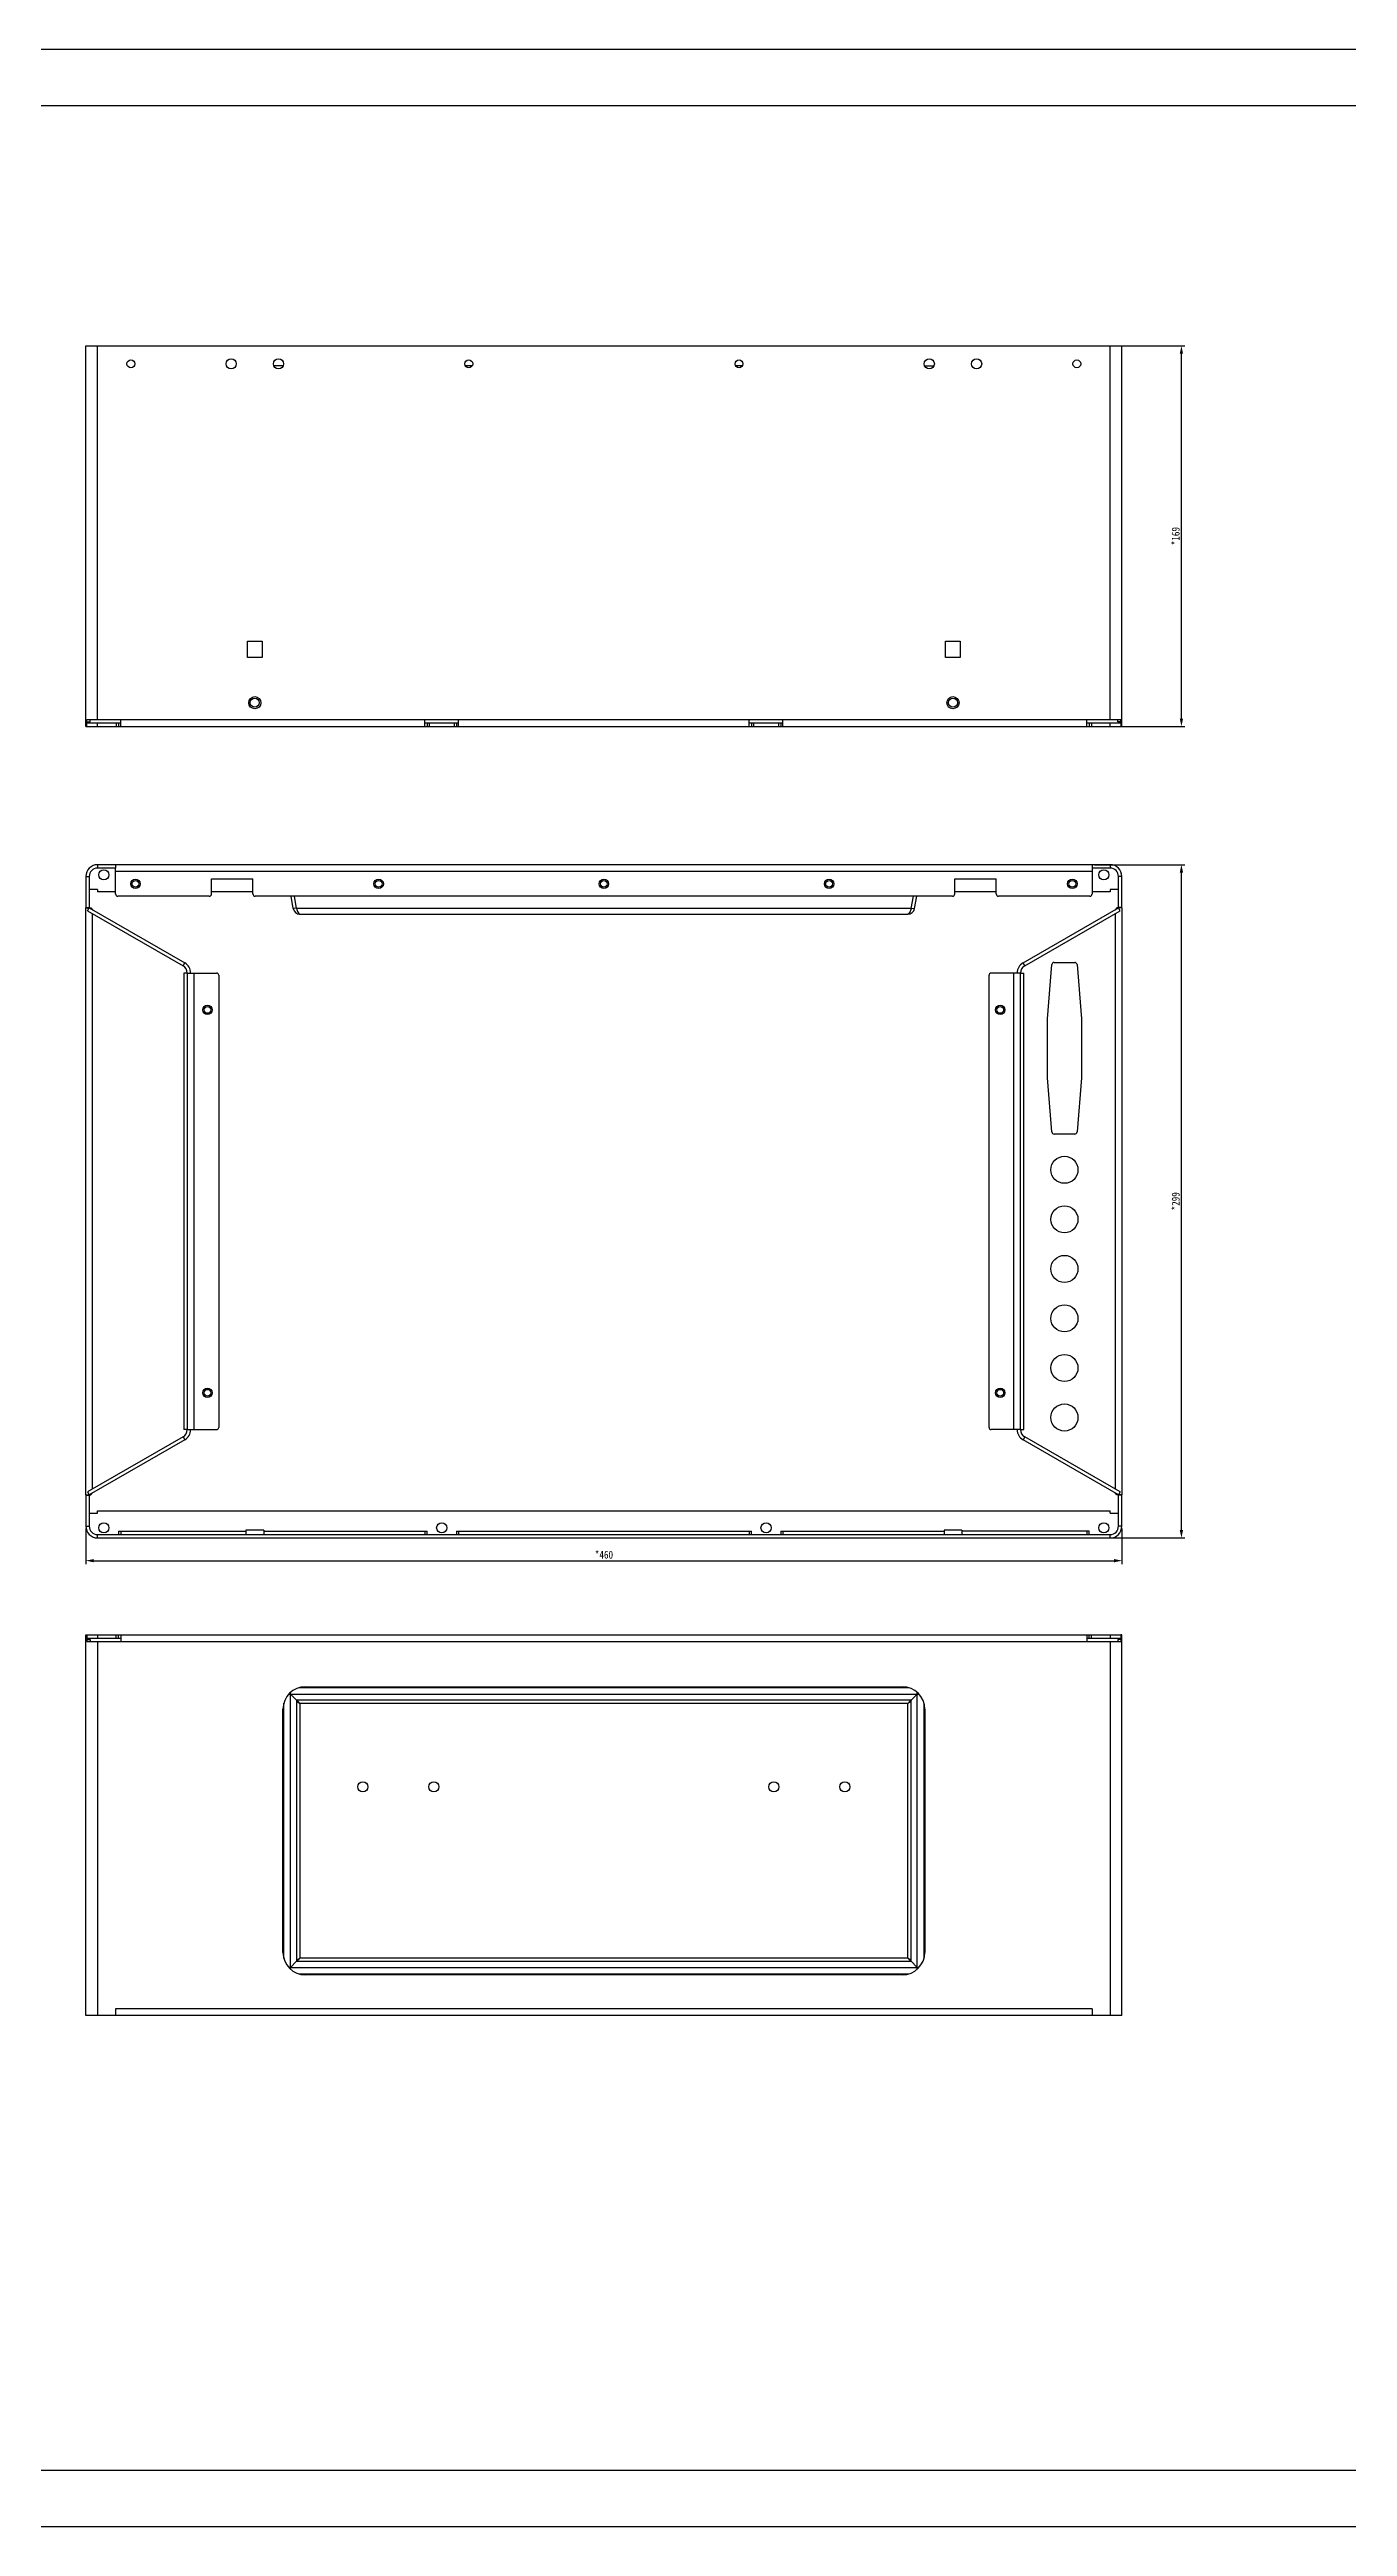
# Model space of a CAD drawing. Header units: millimetres. Extents: x -177 to 18421, y -5017 to 3255.
# Drawn here: x 4091 to 4668, y 1112 to 2212 of the extents above; entities that cross this region are included whole.
import ezdxf

# ---------------------------------------------------------------- set-up
doc = ezdxf.new("R2010")
doc.units = ezdxf.units.MM
doc.header["$LTSCALE"] = 46.255
doc.header["$PDMODE"] = 3
doc.header["$PDSIZE"] = 8
doc.layers.get('0').update_dxf_attribs({"linetype": 'CONTINUOUS'})
doc.layers.get('Defpoints').update_dxf_attribs({"linetype": 'CONTINUOUS'})
doc.layers.add('02___PRT_ALL_AXES', color=7, linetype='CONTINUOUS')
doc.styles.get("Standard").update_dxf_attribs({"font": 'txt', "width": 0.85})
doc.dimstyles.new('DIMSTYLE_1', dxfattribs={"dimtxt": 3.5, "dimasz": 3.5, "dimexe": 1.5, "dimexo": 1, "dimgap": 0.875, "dimtad": 1, "dimdsep": 46, "dimtxsty": 'Standard', "dimblk": '_FILLED', "dimcen": 0.09, "dimadec": 0, "dimazin": 0, "dimtp": 0.01, "dimtm": 0.01, "dimtfac": 1, "dimtofl": 0, "dimtmove": 0, "dimatfit": 3, "dimldrblk": '_FILLED', "dimfxl": 0, "dimtolj": 1, "dimarcsym": 0})

# ---------------------------------------------------------------- blocks, each defined once
blk = doc.blocks.new('_FILLED')
at = {"color": 0, "linetype": 'ByBlock'}
blk.add_solid([(0, 0), (-1, 0.21), (-1, -0.21)], dxfattribs=at)
blk = doc.blocks.new('*D96')
at = {"color": 0, "linetype": 'Continuous', "lineweight": -2, "transparency": 16777216}
for p, q in [((4107.5, 1555.2), (4107.5, 1539.4)), ((4567.5, 1555.2), (4567.5, 1539.4)), ((4111, 1540.9), (4564, 1540.9))]:
    blk.add_line(p, q, dxfattribs=at)
at = {"layer": 'Defpoints', "color": 0, "linetype": 'Continuous', "transparency": 16777216}
for p in [(4107.5, 1556.2), (4567.5, 1556.2), (4567.5, 1540.9)]:
    blk.add_point(p, dxfattribs=at)
at = {"color": 0, "linetype": 'Continuous', "lineweight": -2, "transparency": 16777216, "xscale": 3.5, "yscale": 3.5, "zscale": 3.5, "rotation": 180}
blk.add_blockref('_FILLED', (4107.5, 1540.9), dxfattribs=at)
at = {"color": 0, "linetype": 'Continuous', "lineweight": -2, "transparency": 16777216, "xscale": 3.5, "yscale": 3.5, "zscale": 3.5}
blk.add_blockref('_FILLED', (4567.5, 1540.9), dxfattribs=at)
at = {"color": 0, "linetype": 'Continuous', "transparency": 16777216, "insert": (4337.5, 1545.3), "char_height": 3.5, "width": 17, "attachment_point": 2}
blk.add_mtext('\\A1;*460', dxfattribs=at)
blk = doc.blocks.new('*D97')
at = {"color": 0, "linetype": 'Continuous', "lineweight": -2, "transparency": 16777216}
for p, q in [((4555.3, 1850), (4595.4, 1850)), ((4593.9, 1554.5), (4593.9, 1846.5)), ((4563.3, 1551), (4595.4, 1551))]:
    blk.add_line(p, q, dxfattribs=at)
at = {"layer": 'Defpoints', "color": 0, "linetype": 'Continuous', "transparency": 16777216}
for p in [(4554.3, 1850), (4593.9, 1850), (4562.3, 1551)]:
    blk.add_point(p, dxfattribs=at)
at = {"color": 0, "linetype": 'Continuous', "lineweight": -2, "transparency": 16777216, "xscale": 3.5, "yscale": 3.5, "zscale": 3.5}
for p, rotation in [((4593.9, 1850), 90), ((4593.9, 1551), 270)]:
    blk.add_blockref('_FILLED', p, dxfattribs=dict(at, rotation=rotation))
at = {"color": 0, "linetype": 'Continuous', "transparency": 16777216, "insert": (4589.6, 1700.5), "char_height": 3.5, "width": 17, "attachment_point": 2, "rotation": 90}
blk.add_mtext('\\A1;*299', dxfattribs=at)
blk = doc.blocks.new('*D98')
at = {"color": 0, "linetype": 'Continuous', "lineweight": -2, "transparency": 16777216}
for p, q in [((4563.3, 2080.4), (4595.4, 2080.4)), ((4593.9, 1914.9), (4593.9, 2076.9)), ((4553, 1911.4), (4595.4, 1911.4))]:
    blk.add_line(p, q, dxfattribs=at)
at = {"layer": 'Defpoints', "color": 0, "linetype": 'Continuous', "transparency": 16777216}
for p in [(4562.3, 2080.4), (4593.9, 2080.4), (4552, 1911.4)]:
    blk.add_point(p, dxfattribs=at)
at = {"color": 0, "linetype": 'Continuous', "lineweight": -2, "transparency": 16777216, "xscale": 3.5, "yscale": 3.5, "zscale": 3.5}
for p, rotation in [((4593.9, 2080.4), 90), ((4593.9, 1911.4), 270)]:
    blk.add_blockref('_FILLED', p, dxfattribs=dict(at, rotation=rotation))
at = {"color": 0, "linetype": 'Continuous', "transparency": 16777216, "insert": (4589.6, 1995.9), "char_height": 3.5, "width": 17, "attachment_point": 2, "rotation": 90}
blk.add_mtext('\\A1;*169', dxfattribs=at)

msp = doc.modelspace()

# ---------------------------------------------------------------- linework, layer by layer
at = {"color": 3, "linetype": 'Continuous'}
for p, q in [((4107.466, 1911.423), (4107.466, 2080.423)), ((4107.466, 2080.423), (4567.466, 2080.423)), ((4112.666, 1914.423), (4112.666, 2080.423)), ((4562.266, 1914.423), (4562.266, 2080.423)), ((4567.466, 1911.423), (4567.466, 2080.423)), ((4194.983, 2071.471), (4190.948, 2071.471)), ((4278.918, 2071.508), (4276.013, 2071.508)), ((4398.918, 2071.508), (4396.013, 2071.508)), ((4479.948, 2071.471), (4483.983, 2071.471)), ((4107.954, 1913.423), (4107.954, 1914.423)), ((4107.954, 1914.423), (4566.977, 1914.423)), ((4122.966, 1911.423), (4122.966, 1914.423)), ((4257.966, 1911.423), (4257.966, 1914.423)), ((4272.966, 1911.423), (4272.966, 1914.423)), ((4401.966, 1911.423), (4401.966, 1914.423)), ((4416.966, 1911.423), (4416.966, 1914.423)), ((4551.966, 1911.423), (4551.966, 1914.423)), ((4566.977, 1913.423), (4566.977, 1914.423)), ((4107.466, 1913.423), (4107.954, 1913.423)), ((4107.966, 1911.423), (4566.966, 1911.423)), ((4566.977, 1913.423), (4567.466, 1913.423)), ((4562.266, 1849.986), (4112.666, 1849.986)), ((4120.666, 1836.986), (4120.666, 1848.486)), ((4554.266, 1848.486), (4554.266, 1836.986)), ((4107.466, 1844.786), (4107.466, 1830.952)), ((4554.266, 1846.986), (4120.666, 1846.986)), ((4163.266, 1836.986), (4163.266, 1843.686)), ((4163.266, 1843.686), (4181.666, 1843.686)), ((4181.666, 1836.986), (4181.666, 1843.686)), ((4493.266, 1836.986), (4493.266, 1843.686)), ((4493.266, 1843.686), (4511.666, 1843.686)), ((4511.666, 1836.986), (4511.666, 1843.686)), ((4567.466, 1830.952), (4567.466, 1844.786)), ((4107.466, 1570.12), (4107.466, 1830.852)), ((4107.466, 1830.852), (4108.966, 1830.852)), ((4108.216, 1829.553), (4150.616, 1805.073)), ((4110.466, 1572.718), (4110.466, 1828.254)), ((4162.266, 1835.986), (4121.666, 1835.986)), ((4492.266, 1835.986), (4182.666, 1835.986)), ((4199.528, 1830.465), (4198.555, 1835.986)), ((4201.006, 1830.465), (4200.032, 1835.986)), ((4473.926, 1830.465), (4201.006, 1830.465)), ((4202.483, 1827.986), (4472.448, 1827.986)), ((4473.926, 1830.465), (4474.899, 1835.986)), ((4475.403, 1830.465), (4476.376, 1835.986)), ((4553.266, 1835.986), (4512.666, 1835.986)), ((4524.316, 1805.073), (4566.716, 1829.553)), ((4564.466, 1828.254), (4564.466, 1572.718)), ((4567.466, 1830.852), (4565.966, 1830.852)), ((4567.466, 1830.852), (4567.466, 1570.12)), ((4534.466, 1781.586), (4536.392, 1805.666)), ((4537.389, 1806.586), (4546.542, 1806.586)), ((4547.539, 1805.666), (4549.466, 1781.586)), ((4150.966, 1801.869), (4150.966, 1599.103)), ((4152.466, 1801.869), (4150.966, 1801.869)), ((4152.466, 1801.869), (4152.466, 1599.103)), ((4153.966, 1801.869), (4165.466, 1801.869)), ((4155.466, 1801.869), (4155.466, 1599.103)), ((4166.466, 1800.869), (4166.466, 1600.103)), ((4508.466, 1600.103), (4508.466, 1800.869)), ((4520.966, 1801.869), (4509.466, 1801.869)), ((4519.466, 1599.103), (4519.466, 1801.869)), ((4522.466, 1801.869), (4523.966, 1801.869)), ((4522.466, 1599.103), (4522.466, 1801.869)), ((4523.966, 1599.103), (4523.966, 1801.869)), ((4534.466, 1755.386), (4534.466, 1781.586)), ((4549.466, 1781.586), (4549.466, 1755.386)), ((4536.392, 1731.306), (4534.466, 1755.386)), ((4549.466, 1755.386), (4547.539, 1731.306)), ((4546.542, 1730.386), (4537.389, 1730.386)), ((4150.616, 1595.899), (4108.216, 1571.419)), ((4152.466, 1599.103), (4150.966, 1599.103)), ((4153.966, 1599.103), (4165.466, 1599.103)), ((4520.966, 1599.103), (4509.466, 1599.103)), ((4522.466, 1599.103), (4523.966, 1599.103)), ((4566.716, 1571.419), (4524.316, 1595.899)), ((4107.466, 1570.12), (4108.966, 1570.12)), ((4107.466, 1570.02), (4107.466, 1556.186)), ((4567.466, 1570.12), (4565.966, 1570.12)), ((4567.466, 1556.186), (4567.466, 1570.02)), ((4112.666, 1550.986), (4562.266, 1550.986)), ((4107.466, 1338.939), (4107.466, 1507.939)), ((4107.966, 1507.939), (4566.966, 1507.939)), ((4122.966, 1507.939), (4122.966, 1504.939)), ((4551.966, 1507.939), (4551.966, 1504.939)), ((4567.466, 1338.939), (4567.466, 1507.939)), ((4107.954, 1505.939), (4107.466, 1505.939)), ((4107.954, 1505.939), (4107.954, 1504.939)), ((4107.954, 1504.939), (4566.977, 1504.939)), ((4112.666, 1504.939), (4112.666, 1338.939)), ((4562.266, 1504.939), (4562.266, 1338.939)), ((4567.466, 1505.939), (4566.977, 1505.939)), ((4566.977, 1505.939), (4566.977, 1504.939)), ((4194.966, 1366.939), (4194.966, 1474.939)), ((4204.966, 1484.939), (4469.966, 1484.939)), ((4479.966, 1474.939), (4479.966, 1366.939)), ((4469.966, 1356.939), (4204.966, 1356.939)), ((4567.466, 1338.939), (4107.466, 1338.939)), ((4120.666, 1341.939), (4120.666, 1338.939)), ((4554.266, 1341.939), (4120.666, 1341.939)), ((4554.266, 1341.939), (4554.266, 1338.939))]:
    msp.add_line(p, q, dxfattribs=at)
at = {"color": 7, "linetype": 'Continuous'}
for p, q in [((4109.313, 1913.423), (4109.313, 1914.423)), ((4565.618, 1913.423), (4565.618, 1914.423)), ((4107.466, 1911.423), (4107.966, 1911.423)), ((4107.954, 1913.423), (4109.313, 1913.423)), ((4107.966, 1911.423), (4107.966, 1912.923)), ((4107.966, 1912.923), (4122.966, 1912.923)), ((4108.966, 1913.423), (4108.966, 1912.923)), ((4112.666, 1911.423), (4112.666, 1912.923)), ((4120.966, 1912.923), (4120.966, 1911.423)), ((4121.966, 1912.923), (4121.966, 1911.423)), ((4257.966, 1912.923), (4272.966, 1912.923)), ((4258.966, 1912.923), (4258.966, 1911.423)), ((4259.966, 1912.923), (4259.966, 1911.423)), ((4270.966, 1912.923), (4270.966, 1911.423)), ((4271.966, 1912.923), (4271.966, 1911.423)), ((4401.966, 1912.923), (4416.966, 1912.923)), ((4402.966, 1912.923), (4402.966, 1911.423)), ((4403.966, 1912.923), (4403.966, 1911.423)), ((4414.966, 1912.923), (4414.966, 1911.423)), ((4415.966, 1912.923), (4415.966, 1911.423)), ((4551.966, 1912.923), (4566.966, 1912.923)), ((4552.966, 1912.923), (4552.966, 1911.423)), ((4553.966, 1912.923), (4553.966, 1911.423)), ((4562.266, 1911.423), (4562.266, 1912.923)), ((4566.977, 1913.423), (4565.618, 1913.423)), ((4565.966, 1913.423), (4565.966, 1912.923)), ((4566.966, 1912.923), (4566.966, 1911.423)), ((4567.466, 1911.423), (4566.966, 1911.423)), ((4112.666, 1849.986), (4112.666, 1848.486)), ((4120.666, 1848.486), (4112.666, 1848.486)), ((4120.666, 1849.986), (4120.666, 1848.486)), ((4554.266, 1849.986), (4554.266, 1848.486)), ((4562.266, 1848.486), (4554.266, 1848.486)), ((4562.266, 1849.986), (4562.266, 1848.486)), ((4107.466, 1844.786), (4108.966, 1844.786)), ((4108.966, 1844.786), (4108.966, 1830.952)), ((4112.666, 1838.986), (4108.966, 1838.986)), ((4112.666, 1838.986), (4112.666, 1837.986)), ((4120.666, 1837.986), (4112.666, 1837.986)), ((4181.666, 1837.986), (4163.266, 1837.986)), ((4511.666, 1837.986), (4493.266, 1837.986)), ((4562.266, 1837.986), (4554.266, 1837.986)), ((4565.966, 1838.986), (4562.266, 1838.986)), ((4562.266, 1838.986), (4562.266, 1837.986)), ((4567.466, 1844.786), (4565.966, 1844.786)), ((4565.966, 1830.952), (4565.966, 1844.786)), ((4107.466, 1830.952), (4108.966, 1830.952)), ((4108.216, 1829.553), (4108.966, 1830.852)), ((4108.966, 1830.852), (4151.366, 1806.372)), ((4108.966, 1830.852), (4109.716, 1830.852)), ((4109.716, 1830.852), (4110.466, 1829.986)), ((4201.006, 1830.725), (4199.528, 1830.465)), ((4473.926, 1830.725), (4475.403, 1830.465)), ((4523.566, 1806.372), (4565.966, 1830.852)), ((4565.216, 1830.852), (4564.466, 1829.986)), ((4565.966, 1830.852), (4565.216, 1830.852)), ((4567.466, 1830.952), (4565.966, 1830.952)), ((4566.716, 1829.553), (4565.966, 1830.852)), ((4150.616, 1805.073), (4151.366, 1806.372)), ((4524.316, 1805.073), (4523.566, 1806.372)), ((4152.466, 1801.869), (4153.966, 1801.869)), ((4522.466, 1801.869), (4520.966, 1801.869)), ((4150.616, 1595.899), (4151.366, 1594.6)), ((4152.466, 1599.103), (4153.966, 1599.103)), ((4522.466, 1599.103), (4520.966, 1599.103)), ((4524.316, 1595.899), (4523.566, 1594.6)), ((4151.366, 1594.6), (4108.966, 1570.12)), ((4565.966, 1570.12), (4523.566, 1594.6)), ((4107.466, 1570.02), (4108.966, 1570.02)), ((4108.216, 1571.419), (4108.966, 1570.12)), ((4108.966, 1570.12), (4109.716, 1570.12)), ((4108.966, 1570.02), (4108.966, 1556.186)), ((4109.716, 1570.12), (4110.466, 1570.986)), ((4112.666, 1561.986), (4112.666, 1562.986)), ((4112.666, 1562.986), (4562.266, 1562.986)), ((4562.266, 1561.986), (4562.266, 1562.986)), ((4565.216, 1570.12), (4564.466, 1570.986)), ((4565.966, 1570.12), (4565.216, 1570.12)), ((4566.716, 1571.419), (4565.966, 1570.12)), ((4567.466, 1570.02), (4565.966, 1570.02)), ((4565.966, 1556.186), (4565.966, 1570.02)), ((4107.466, 1556.186), (4108.966, 1556.186)), ((4108.966, 1561.986), (4112.666, 1561.986)), ((4112.666, 1550.986), (4112.666, 1552.486)), ((4112.666, 1552.486), (4562.266, 1552.486)), ((4121.966, 1553.986), (4121.966, 1552.486)), ((4121.966, 1553.986), (4178.491, 1553.986)), ((4122.966, 1553.986), (4122.966, 1552.486)), ((4186.441, 1553.986), (4258.966, 1553.986)), ((4257.966, 1553.986), (4257.966, 1552.486)), ((4258.966, 1552.486), (4258.966, 1553.986)), ((4271.966, 1553.986), (4402.966, 1553.986)), ((4271.966, 1553.986), (4271.966, 1552.486)), ((4272.966, 1553.986), (4272.966, 1552.486)), ((4401.966, 1553.986), (4401.966, 1552.486)), ((4402.966, 1552.486), (4402.966, 1553.986)), ((4415.966, 1553.986), (4488.491, 1553.986)), ((4415.966, 1553.986), (4415.966, 1552.486)), ((4416.966, 1553.986), (4416.966, 1552.486)), ((4552.966, 1553.986), (4496.441, 1553.986)), ((4551.966, 1553.986), (4551.966, 1552.486)), ((4552.966, 1552.486), (4552.966, 1553.986)), ((4562.266, 1561.986), (4565.966, 1561.986)), ((4562.266, 1550.986), (4562.266, 1552.486)), ((4567.466, 1556.186), (4565.966, 1556.186)), ((4107.466, 1507.939), (4107.966, 1507.939)), ((4107.966, 1507.939), (4107.966, 1506.439)), ((4112.666, 1507.939), (4112.666, 1506.439)), ((4120.966, 1506.439), (4120.966, 1507.939)), ((4121.966, 1506.439), (4121.966, 1507.939)), ((4552.966, 1506.439), (4552.966, 1507.939)), ((4553.966, 1506.439), (4553.966, 1507.939)), ((4562.266, 1507.939), (4562.266, 1506.439)), ((4567.466, 1507.939), (4566.966, 1507.939)), ((4566.966, 1507.939), (4566.966, 1506.439)), ((4107.954, 1505.939), (4109.313, 1505.939)), ((4107.966, 1506.439), (4122.966, 1506.439)), ((4108.966, 1505.939), (4108.966, 1506.439)), ((4109.313, 1505.939), (4109.313, 1504.939)), ((4551.966, 1506.439), (4566.966, 1506.439)), ((4566.977, 1505.939), (4565.618, 1505.939)), ((4565.618, 1505.939), (4565.618, 1504.939)), ((4565.966, 1505.939), (4565.966, 1506.439)), ((4195.364, 1364.213), (4195.364, 1477.666)), ((4197.57, 1481.587), (4477.362, 1481.587)), ((4197.881, 1481.587), (4197.881, 1481.993)), ((4198.318, 1359.543), (4198.318, 1482.335)), ((4201.006, 1478.899), (4198.318, 1481.587)), ((4201.006, 1478.899), (4201.006, 1362.979)), ((4473.926, 1478.899), (4201.006, 1478.899)), ((4202.239, 1484.541), (4472.692, 1484.541)), ((4202.483, 1477.422), (4202.483, 1364.457)), ((4472.448, 1477.422), (4202.483, 1477.422)), ((4472.448, 1364.457), (4472.448, 1477.422)), ((4473.926, 1478.899), (4476.613, 1481.587)), ((4473.926, 1362.979), (4473.926, 1478.899)), ((4476.613, 1359.543), (4476.613, 1482.335)), ((4477.05, 1481.993), (4477.05, 1481.587)), ((4479.568, 1477.666), (4479.568, 1364.213)), ((4202.483, 1364.457), (4472.448, 1364.457)), ((4197.57, 1360.292), (4477.362, 1360.292)), ((4197.881, 1359.886), (4197.881, 1360.292)), ((4201.006, 1362.979), (4198.318, 1360.292)), ((4201.006, 1362.979), (4473.926, 1362.979)), ((4472.692, 1357.337), (4202.239, 1357.337)), ((4473.926, 1362.979), (4476.613, 1360.292)), ((4477.05, 1360.292), (4477.05, 1359.886))]:
    msp.add_line(p, q, dxfattribs=at)
for points in [[(3698.242, 1111.998), (5248.242, 1111.998), (5248.242, 2211.998), (3698.242, 2211.998)], [(3723.242, 1136.998), (5223.242, 1136.998), (5223.242, 2186.998), (3723.242, 2186.998)]]:
    msp.add_lwpolyline(points, close=True, dxfattribs=at)
at = {"color": 3, "linetype": 'Continuous'}
for centre, radius, start, end in [((4112.666, 1844.786), 5.2, 90, 180), ((4562.266, 1844.786), 5.2, 0, 90), ((4121.666, 1836.986), 1, 180, 270), ((4162.266, 1836.986), 1, 270, 0), ((4182.666, 1836.986), 1, 180, 270), ((4202.483, 1830.986), 3, 190, 270), ((4472.448, 1830.986), 3, 270, 350), ((4492.266, 1836.986), 1, 270, 0), ((4512.666, 1836.986), 1, 180, 270), ((4553.266, 1836.986), 1, 270, 0), ((4148.766, 1801.869), 3.7, 0, 60), ((4526.166, 1801.869), 3.7, 120, 180), ((4537.389, 1805.586), 1, 90, 175.426079), ((4546.542, 1805.586), 1, 4.573921, 90), ((4165.466, 1800.869), 1, 0, 90), ((4509.466, 1800.869), 1, 90, 180), ((4537.389, 1731.386), 1, 184.573921, 270), ((4546.542, 1731.386), 1, 270, 355.426079), ((4148.766, 1599.103), 3.7, 300, 0), ((4165.466, 1600.103), 1, 270, 0), ((4509.466, 1600.103), 1, 180, 270), ((4526.166, 1599.103), 3.7, 180, 240), ((4112.666, 1556.186), 5.2, 180, 270), ((4562.266, 1556.186), 5.2, 270, 0), ((4204.966, 1474.939), 10, 90, 180), ((4469.966, 1474.939), 10, 0, 90), ((4204.966, 1366.939), 10, 180, 270), ((4469.966, 1366.939), 10, 270, 0)]:
    msp.add_arc(centre, radius, start, end, dxfattribs=at)
at = {"color": 7, "linetype": 'Continuous'}
for centre, radius, start, end in [((4112.666, 1844.786), 3.7, 90, 180), ((4562.266, 1844.786), 3.7, 0, 90), ((4148.766, 1801.869), 5.2, 0, 60), ((4526.166, 1801.869), 5.2, 120, 180), ((4148.766, 1599.103), 5.2, 300, 0), ((4526.166, 1599.103), 5.2, 180, 240), ((4112.666, 1556.186), 3.7, 180, 270), ((4562.266, 1556.186), 3.7, 270, 0)]:
    msp.add_arc(centre, radius, start, end, dxfattribs=at)
at = {"color": 3, "linetype": 'Continuous'}
for points, knots in [([(4201.006, 1830.465), (4201.046, 1830.352), (4201.201, 1829.925), (4201.364, 1829.5), (4201.498, 1829.194)], [0, 0, 0, 0, 0.26494004, 1, 1, 1, 1]), ([(4201.498, 1829.194), (4201.635, 1828.884), (4201.836, 1828.414), (4202.287, 1827.986), (4202.483, 1827.986)], [0, 0, 0, 0, 0.63404985, 1, 1, 1, 1]), ([(4473.433, 1829.194), (4473.297, 1828.884), (4473.095, 1828.414), (4472.644, 1827.986), (4472.448, 1827.986)], [0, 0, 0, 0, 0.63404985, 1, 1, 1, 1]), ([(4473.926, 1830.465), (4473.885, 1830.352), (4473.73, 1829.925), (4473.568, 1829.5), (4473.433, 1829.194)], [0, 0, 0, 0, 0.26494004, 1, 1, 1, 1])]:
    msp.add_open_spline(points, degree=3, knots=knots, dxfattribs=at)
at = {"color": 7, "linetype": 'Continuous'}
for points in [[(4201.006, 1478.899), (4201.077, 1478.608), (4201.582, 1478.046), (4202.152, 1477.655), (4202.483, 1477.422)], [(4201.006, 1478.899), (4201.297, 1478.828), (4201.859, 1478.322), (4202.25, 1477.753), (4202.483, 1477.422)], [(4473.926, 1478.899), (4473.634, 1478.828), (4473.072, 1478.322), (4472.682, 1477.753), (4472.448, 1477.422)], [(4473.926, 1478.899), (4473.854, 1478.608), (4473.349, 1478.046), (4472.779, 1477.655), (4472.448, 1477.422)], [(4201.006, 1362.979), (4201.077, 1363.27), (4201.582, 1363.833), (4202.152, 1364.223), (4202.483, 1364.457)], [(4201.006, 1362.979), (4201.297, 1363.051), (4201.859, 1363.556), (4202.25, 1364.126), (4202.483, 1364.457)], [(4473.926, 1362.979), (4473.634, 1363.051), (4473.072, 1363.556), (4472.682, 1364.126), (4472.448, 1364.457)], [(4473.926, 1362.979), (4473.854, 1363.27), (4473.349, 1363.833), (4472.779, 1364.223), (4472.448, 1364.457)]]:
    msp.add_open_spline(points, degree=3, knots=[0, 0, 0, 0, 0.42546878, 1, 1, 1, 1], dxfattribs=at)
at = {"layer": '02___PRT_ALL_AXES', "color": 3, "linetype": 'Continuous'}
for p, q in [((4179.216, 1942.023), (4179.216, 1949.223)), ((4179.216, 1949.223), (4185.716, 1949.223)), ((4185.716, 1949.223), (4185.716, 1942.023)), ((4489.216, 1949.223), (4495.716, 1949.223)), ((4489.216, 1942.023), (4489.216, 1949.223)), ((4495.716, 1949.223), (4495.716, 1942.023)), ((4185.716, 1942.023), (4179.216, 1942.023)), ((4495.716, 1942.023), (4489.216, 1942.023))]:
    msp.add_line(p, q, dxfattribs=at)
at = {"layer": '02___PRT_ALL_AXES', "color": 7, "linetype": 'Continuous'}
for p, q in [((4178.491, 1554.486), (4178.491, 1552.486)), ((4186.441, 1554.486), (4178.491, 1554.486)), ((4186.441, 1554.486), (4186.441, 1552.486)), ((4496.441, 1554.486), (4488.491, 1554.486)), ((4488.491, 1554.486), (4488.491, 1552.486)), ((4496.441, 1554.486), (4496.441, 1552.486))]:
    msp.add_line(p, q, dxfattribs=at)
at = {"layer": '02___PRT_ALL_AXES', "color": 3, "linetype": 'Continuous'}
for centre, radius in [((4127.466, 2072.423), 1.75), ((4171.966, 2072.423), 2.25), ((4192.966, 2072.423), 2.25), ((4277.466, 2072.423), 1.75), ((4397.466, 2072.423), 1.75), ((4481.966, 2072.423), 2.25), ((4502.966, 2072.423), 2.25), ((4547.466, 2072.423), 1.75), ((4182.466, 1921.923), 2.7), ((4492.466, 1921.923), 2.7), ((4129.466, 1841.486), 2.1), ((4237.466, 1841.486), 2.1), ((4337.466, 1841.486), 2.1), ((4437.466, 1841.486), 2.1), ((4545.466, 1841.486), 2.1), ((4161.466, 1785.486), 2.1), ((4513.466, 1785.486), 2.1), ((4541.966, 1714.486), 6), ((4541.966, 1692.486), 6), ((4541.966, 1670.486), 6), ((4541.966, 1648.486), 6), ((4541.966, 1626.486), 6), ((4161.466, 1615.486), 2.1), ((4513.466, 1615.486), 2.1), ((4541.966, 1604.486), 6)]:
    msp.add_circle(centre, radius, dxfattribs=at)
at = {"layer": '02___PRT_ALL_AXES', "color": 7, "linetype": 'Continuous'}
for centre, radius in [((4182.466, 1921.923), 2), ((4492.466, 1921.923), 2), ((4115.466, 1845.486), 2.25), ((4129.466, 1841.486), 1.5), ((4237.466, 1841.486), 1.5), ((4337.466, 1841.486), 1.5), ((4437.466, 1841.486), 1.5), ((4545.466, 1841.486), 1.5), ((4559.466, 1845.486), 2.25), ((4161.466, 1785.486), 1.5), ((4513.466, 1785.486), 1.5), ((4161.466, 1615.486), 1.5), ((4513.466, 1615.486), 1.5), ((4115.466, 1555.486), 2.25), ((4265.466, 1555.486), 2.25), ((4409.466, 1555.486), 2.25), ((4559.466, 1555.486), 2.25), ((4230.466, 1440.439), 2.25), ((4261.966, 1440.439), 2.25), ((4412.966, 1440.439), 2.25), ((4444.466, 1440.439), 2.25)]:
    msp.add_circle(centre, radius, dxfattribs=at)

# ---------------------------------------------------------------- dimensions: what is measured, and where the dimension line sits
at = {"color": 2, "linetype": 'Continuous'}
for base, p1, p2, picture, middle in [((4593.943, 2080.423), (4551.966, 1911.423), (4562.266, 2080.423), '*D98', (4593.943, 1995.923)), ((4593.943, 1849.986), (4562.266, 1550.986), (4554.266, 1849.986), '*D97', (4593.943, 1700.486))]:
    dim = msp.add_linear_dim(base=base, p1=p1, p2=p2, angle=90, text='*<>', dimstyle='DIMSTYLE_1', dxfattribs=at)
    dim.commit()
    dim.dimension.update_dxf_attribs({"geometry": picture, "text_midpoint": middle, "dimtype": 160})
dim = msp.add_linear_dim(base=(4567.466, 1540.879), p1=(4107.466, 1556.186), p2=(4567.466, 1556.186), text='*<>', dimstyle='DIMSTYLE_1', dxfattribs=at)
dim.commit()
dim.dimension.update_dxf_attribs({"geometry": '*D96', "text_midpoint": (4337.466, 1540.879), "dimtype": 160})

doc.saveas('drawing.dxf')
